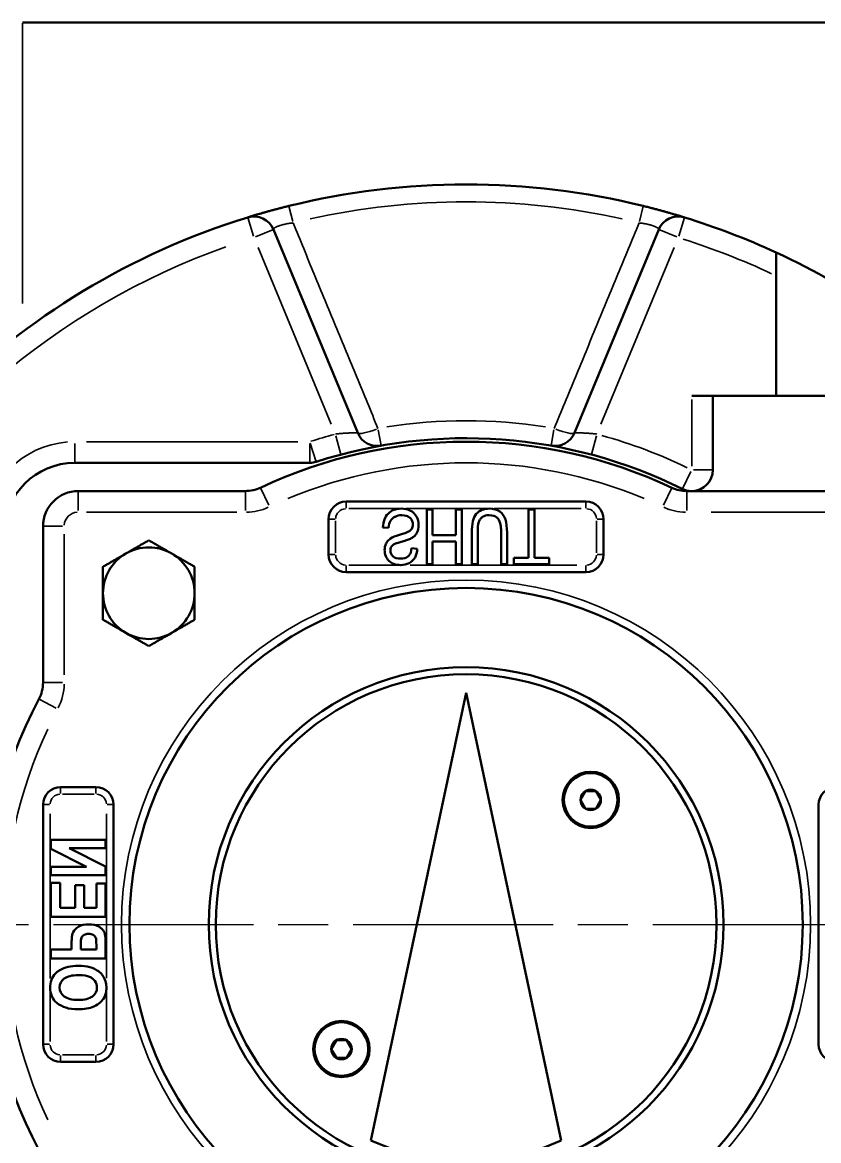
# Model space of a CAD drawing. Header units: millimetres. Extents: x 0 to 2100, y 0 to 1485.
# Drawn here: x 520.6 to 633.5, y 454 to 612.7 of the extents above; entities that cross this region are included whole.
import ezdxf

# ---------------------------------------------------------------- set-up
doc = ezdxf.new("R2010")
doc.units = ezdxf.units.MM
doc.header["$LTSCALE"] = 5
doc.linetypes.add('CHAIN', pattern=[0.3543, 0.2362, -0.0295, 0.0591, -0.0295])
for name, color, linetype, lineweight in [("Linea d'asse (ISO)", 7, 'Continuous', 25), ('Visibile (ISO)', 7, 'Continuous', 50), ('Visibile sottile (ISO)', 7, 'Continuous', 35)]:
    doc.layers.add(name, color=color, linetype=linetype, lineweight=lineweight)

msp = doc.modelspace()

# ---------------------------------------------------------------- linework, layer by layer
at = {"layer": "Linea d'asse (ISO)", "linetype": 'CHAIN', "ltscale": 23.990969}
msp.add_line((355.0468, 484.6529), (812.0468, 484.6529), dxfattribs=at)
at = {"layer": 'Visibile (ISO)'}
for p, q in [((520.6178, 612.6529), (646.4757, 612.6529)), ((568.1881, 554.396), (556.2312, 583.2625)), ((610.8623, 583.2625), (598.9054, 554.396)), ((627.5468, 576.6746), (627.5468, 579.9891)), ((627.5468, 576.6746), (627.5468, 559.6529)), ((618.5468, 559.6529), (615.5468, 559.6529)), ((618.5468, 559.6529), (688.5468, 559.6529)), ((618.5468, 559.6529), (618.5468, 549.1509)), ((561.3713, 550.1529), (528.0468, 550.1529)), ((552.2418, 546.1529), (528.5468, 546.1529)), ((683.5468, 546.1529), (614.8517, 546.1529)), ((600.5468, 544.6529), (566.5468, 544.6529)), ((578.7937, 543.5239), (577.9633, 543.5239)), ((577.9633, 543.5239), (577.9633, 535.7818)), ((578.7937, 539.8772), (578.7937, 543.5239)), ((582.9459, 543.5239), (582.1154, 543.5239)), ((582.1154, 543.5239), (582.1154, 539.8772)), ((582.9459, 535.7818), (582.9459, 543.5239)), ((593.2308, 543.5239), (592.3953, 543.5239)), ((592.3953, 543.5239), (592.3953, 536.6896)), ((593.2308, 536.6896), (593.2308, 543.5239)), ((523.5468, 541.1529), (523.5468, 518.9639)), ((564.0468, 542.1529), (564.0468, 537.1529)), ((603.0468, 537.1529), (603.0468, 542.1529)), ((571.7582, 541.0017), (572.5577, 540.9295)), ((582.1154, 539.8772), (578.7937, 539.8772)), ((576.6222, 537.9585), (575.8227, 538.0307)), ((578.7937, 535.7818), (578.7937, 538.9746)), ((578.7937, 538.9746), (582.1154, 538.9746)), ((582.1154, 538.9746), (582.1154, 535.7818)), ((592.3953, 536.6896), (590.3114, 536.6896)), ((590.3114, 536.6896), (590.3114, 535.7818)), ((595.3353, 536.6896), (593.2308, 536.6896)), ((595.3353, 535.7818), (595.3353, 536.6896)), ((577.9633, 535.7818), (578.7937, 535.7818)), ((582.1154, 535.7818), (582.9459, 535.7818)), ((584.3643, 535.7818), (585.1947, 535.7818)), ((588.5165, 535.7818), (589.3521, 535.7818)), ((590.3114, 535.7818), (595.3353, 535.7818)), ((566.5468, 534.6529), (600.5468, 534.6529)), ((583.5468, 517.506), (570.0468, 453.9934)), ((597.0468, 453.9934), (583.5468, 517.506)), ((531.0468, 504.1529), (526.0468, 504.1529)), ((599.7811, 502.3305), (600.5028, 503.5805)), ((600.5028, 503.5805), (601.9461, 503.5805)), ((601.9461, 503.5805), (602.6678, 502.3305)), ((523.5468, 501.6529), (523.5468, 467.6529)), ((533.5468, 467.6529), (533.5468, 501.6529)), ((600.5028, 501.0805), (599.7811, 502.3305)), ((602.6678, 502.3305), (601.9461, 501.0805)), ((633.5468, 501.6529), (633.5468, 467.6529)), ((601.9461, 501.0805), (600.5028, 501.0805)), ((532.4178, 496.6838), (524.6757, 496.6838)), ((524.6757, 496.6838), (524.6757, 495.3943)), ((532.4178, 495.4872), (532.4178, 496.6838)), ((524.6757, 495.3943), (529.7254, 492.8411)), ((532.4178, 492.8927), (527.2444, 495.4872)), ((527.2444, 495.4872), (532.4178, 495.4872)), ((524.6757, 492.8411), (524.6757, 491.6445)), ((529.7254, 492.8411), (524.6757, 492.8411)), ((532.4178, 491.6445), (532.4178, 492.8927)), ((524.6757, 491.6445), (532.4178, 491.6445)), ((524.6757, 490.5562), (524.6757, 485.7335)), ((525.9807, 490.5562), (524.6757, 490.5562)), ((525.9807, 487.0178), (525.9807, 490.5562)), ((532.4178, 490.4478), (531.1129, 490.4478)), ((531.1129, 490.4478), (531.1129, 487.0178)), ((532.4178, 485.7335), (532.4178, 490.4478)), ((529.3901, 490.2106), (528.0851, 490.2106)), ((528.0851, 490.2106), (528.0851, 487.0178)), ((529.3901, 487.0178), (529.3901, 490.2106)), ((524.6757, 485.7335), (532.4178, 485.7335)), ((528.0851, 487.0178), (525.9807, 487.0178)), ((531.1129, 487.0178), (529.3901, 487.0178)), ((524.6757, 481.0913), (524.6757, 479.8018)), ((527.5951, 481.0913), (524.6757, 481.0913)), ((531.1129, 481.0913), (528.9001, 481.0913)), ((524.6757, 479.8018), (532.4178, 479.8018)), ((564.4257, 466.9752), (565.1474, 468.2252)), ((565.1474, 468.2252), (566.5908, 468.2252)), ((566.5908, 468.2252), (567.3125, 466.9752)), ((565.1474, 465.7252), (564.4257, 466.9752)), ((567.3125, 466.9752), (566.5908, 465.7252)), ((526.0468, 465.1529), (531.0468, 465.1529)), ((566.5908, 465.7252), (565.1474, 465.7252))]:
    msp.add_line(p, q, dxfattribs=at)
for centre, radius in [((583.5468, 484.6529), 47.75), ((583.5468, 484.6529), 36.5), ((583.5468, 484.6529), 35.5), ((601.2244, 502.3305), 4), ((601.2244, 502.3305), 3.8), ((565.8691, 466.9752), 4), ((565.8691, 466.9752), 3.8)]:
    msp.add_circle(centre, radius, dxfattribs=at)
for centre, radius, start, end in [((583.5468, 484.6529), 105, 76.151514, 103.848486), ((583.5468, 484.6529), 105, 107.155883, 162.844117), ((553.4596, 582.1145), 3, 22.5, 107.155883), ((613.634, 582.1145), 3, 72.844117, 157.5), ((583.5468, 484.6529), 105, 65.225526, 72.844117), ((583.5468, 484.6529), 105, 45.584691, 65.225526), ((570.9597, 555.5441), 3, 202.5, 280.068176), ((596.1338, 555.5441), 3, 259.931824, 337.5), ((583.5468, 484.6529), 68.5, 64.791235, 115.208765), ((583.5468, 484.6529), 69, 63.6122, 107.938271), ((528.0468, 540.1529), 10, 90, 180), ((561.3713, 553.1529), 3, 270, 287.938271), ((615.5468, 549.1509), 3, 272.059581, 0), ((528.5468, 541.1529), 5, 90, 180), ((552.2418, 551.1529), 5, 270, 295.208765), ((614.8517, 551.1529), 5, 244.791235, 270), ((615.5468, 549.1509), 3, 243.6122, 267.940419), ((566.5468, 542.1529), 2.5, 90, 180), ((600.5468, 542.1529), 2.5, 0, 90), ((538.5468, 531.6529), 6.5, 60, 120), ((538.5468, 531.6529), 6.5, 120, 180), ((538.5468, 531.6529), 6.5, 0, 60), ((566.5468, 537.1529), 2.5, 180, 270), ((600.5468, 537.1529), 2.5, 270, 0), ((538.5468, 531.6529), 6.5, 180, 240), ((538.5468, 531.6529), 6.5, 300, 0), ((538.5468, 531.6529), 6.5, 240, 300), ((518.5468, 518.9639), 5, 332.172097, 0), ((583.5468, 484.6529), 68.5, 152.172097, 207.827903), ((526.0468, 501.6529), 2.5, 90, 180), ((531.0468, 501.6529), 2.5, 0, 90), ((636.0468, 501.6529), 2.5, 90, 180), ((526.0468, 467.6529), 2.5, 180, 270), ((531.0468, 467.6529), 2.5, 270, 0), ((636.0468, 467.6529), 2.5, 180, 270), ((583.5468, 484.6529), 33.5, 246.235077, 293.764923)]:
    msp.add_arc(centre, radius, start, end, dxfattribs=at)
for points, knots in [([(552.5747, 584.981), (552.5747, 584.981), (552.5837, 584.9838), (552.6016, 584.9893), (552.602, 584.9894), (552.6024, 584.9895), (552.6028, 584.9897), (552.6208, 584.9952), (552.6473, 585.0034), (552.6826, 585.0142), (552.684, 585.0147), (552.6855, 585.0151), (552.687, 585.0156), (552.6947, 585.018), (552.7029, 585.0205), (552.7114, 585.0231), (552.7132, 585.0236), (552.715, 585.0242), (552.7168, 585.0247), (552.7202, 585.0258), (552.7236, 585.0268), (552.7271, 585.0279), (552.7291, 585.0285), (552.7311, 585.0291), (552.7331, 585.0297), (552.7366, 585.0308), (552.7401, 585.0319), (552.7437, 585.033), (552.7459, 585.0337), (552.748, 585.0343), (552.7502, 585.035), (552.7711, 585.0414), (552.7939, 585.0484), (552.8183, 585.0559), (552.8212, 585.0567), (552.8241, 585.0576), (552.827, 585.0585), (552.8791, 585.0745), (552.9388, 585.0927), (553.006, 585.1131), (553.0105, 585.1145), (553.015, 585.1159), (553.0196, 585.1172), (553.0872, 585.1378), (553.1623, 585.1605), (553.2448, 585.1854), (553.2511, 585.1873), (553.2574, 585.1892), (553.2638, 585.1911), (553.3021, 585.2027), (553.3421, 585.2147), (553.3836, 585.2271), (553.3908, 585.2293), (553.3981, 585.2315), (553.4054, 585.2337), (553.4226, 585.2388), (553.4402, 585.2441), (553.4579, 585.2494), (553.4656, 585.2517), (553.4734, 585.254), (553.4812, 585.2563), (553.4862, 585.2579), (553.4913, 585.2594), (553.4964, 585.2609), (553.5043, 585.2633), (553.5123, 585.2656), (553.5203, 585.268), (553.5253, 585.2695), (553.5304, 585.2711), (553.5355, 585.2726), (553.5436, 585.275), (553.5518, 585.2774), (553.56, 585.2799), (553.6584, 585.3092), (553.7627, 585.3401), (553.873, 585.3726), (553.8826, 585.3754), (553.8923, 585.3783), (553.902, 585.3811), (554.0132, 585.4139), (554.1302, 585.4481), (554.2531, 585.4838), (554.2639, 585.487), (554.2748, 585.4901), (554.2857, 585.4933), (554.4099, 585.5293), (554.5401, 585.5669), (554.6763, 585.6058), (554.6879, 585.6091), (554.6996, 585.6125), (554.7113, 585.6158), (554.7183, 585.6178), (554.7253, 585.6198), (554.7323, 585.6218), (554.744, 585.6251), (554.7557, 585.6285), (554.7674, 585.6318), (554.7746, 585.6339), (554.7818, 585.6359), (554.789, 585.638), (554.8007, 585.6413), (554.8124, 585.6446), (554.8242, 585.648), (554.8506, 585.6555), (554.8771, 585.663), (554.9038, 585.6706), (554.9155, 585.6739), (554.9272, 585.6772), (554.939, 585.6806), (555.0048, 585.6992), (555.0714, 585.718), (555.1389, 585.737), (555.1505, 585.7402), (555.1621, 585.7435), (555.1738, 585.7468), (555.3221, 585.7884), (555.4744, 585.8308), (555.6305, 585.8738), (555.6415, 585.8769), (555.6526, 585.8799), (555.6636, 585.8829), (555.822, 585.9266), (555.9843, 585.9709), (556.1507, 586.0158), (556.1605, 586.0185), (556.1704, 586.0212), (556.1802, 586.0238), (556.2598, 586.0453), (556.3402, 586.0669), (556.4216, 586.0887), (556.4306, 586.0911), (556.4396, 586.0935), (556.4487, 586.0959), (556.4626, 586.0996), (556.4765, 586.1034), (556.4904, 586.1071), (556.4992, 586.1094), (556.508, 586.1118), (556.5168, 586.1141), (556.5311, 586.1179), (556.5453, 586.1217), (556.5596, 586.1255), (556.5681, 586.1278), (556.5766, 586.13), (556.5852, 586.1323), (556.6228, 586.1423), (556.6606, 586.1523), (556.6984, 586.1623), (556.7064, 586.1644), (556.7143, 586.1665), (556.7223, 586.1686), (556.9001, 586.2156), (557.0793, 586.2625), (557.2601, 586.3092), (557.2657, 586.3106), (557.2713, 586.3121), (557.2768, 586.3135), (557.4604, 586.361), (557.6455, 586.4083), (557.8321, 586.4554), (558.0246, 586.504), (558.2187, 586.5525), (558.4145, 586.6007)], [0, 0, 0, 0, 0.00057847775, 0.00057847775, 0.00057847775, 0.00059182513, 0.00059182513, 0.00059182513, 0.00116004261, 0.00116004261, 0.00116004261, 0.00118365025, 0.00118365025, 0.00118365025, 0.00130592424, 0.00130592424, 0.00130592424, 0.00133160653, 0.00133160653, 0.00133160653, 0.00137894118, 0.00137894118, 0.00137894118, 0.00140558467, 0.00140558467, 0.00140558467, 0.00145200271, 0.00145200271, 0.00145200271, 0.00147956281, 0.00147956281, 0.00147956281, 0.00174446052, 0.00174446052, 0.00174446052, 0.00177547538, 0.00177547538, 0.00177547538, 0.00233027916, 0.00233027916, 0.00233027916, 0.0023673005, 0.0023673005, 0.0023673005, 0.00291729322, 0.00291729322, 0.00291729322, 0.00295912563, 0.00295912563, 0.00295912563, 0.00321125356, 0.00321125356, 0.00321125356, 0.00325503819, 0.00325503819, 0.00325503819, 0.00335835491, 0.00335835491, 0.00335835491, 0.00340299447, 0.00340299447, 0.00340299447, 0.00343192883, 0.00343192883, 0.00343192883, 0.00347697262, 0.00347697262, 0.00347697262, 0.00350552921, 0.00350552921, 0.00350552921, 0.00355095076, 0.00355095076, 0.00355095076, 0.004095313, 0.004095313, 0.004095313, 0.00414277588, 0.00414277588, 0.00414277588, 0.00468678885, 0.00468678885, 0.00468678885, 0.00473460101, 0.00473460101, 0.00473460101, 0.0052799645, 0.0052799645, 0.0052799645, 0.00532642613, 0.00532642613, 0.00532642613, 0.00535423581, 0.00535423581, 0.00535423581, 0.00540040427, 0.00540040427, 0.00540040427, 0.00542852958, 0.00542852958, 0.00542852958, 0.00547438242, 0.00547438242, 0.00547438242, 0.00557719349, 0.00557719349, 0.00557719349, 0.0056223387, 0.0056223387, 0.0056223387, 0.00587479806, 0.00587479806, 0.00587479806, 0.00591825126, 0.00591825126, 0.00591825126, 0.00647109562, 0.00647109562, 0.00647109562, 0.00651007639, 0.00651007639, 0.00651007639, 0.00706883459, 0.00706883459, 0.00706883459, 0.00710190151, 0.00710190151, 0.00710190151, 0.00736825037, 0.00736825037, 0.00736825037, 0.00739781407, 0.00739781407, 0.00739781407, 0.00744316413, 0.00744316413, 0.00744316413, 0.00747179222, 0.00747179222, 0.00747179222, 0.00751808794, 0.00751808794, 0.00751808794, 0.00754577036, 0.00754577036, 0.00754577036, 0.00766796624, 0.00766796624, 0.00766796624, 0.00769372664, 0.00769372664, 0.00769372664, 0.00826782915, 0.00826782915, 0.00826782915, 0.00828555176, 0.00828555176, 0.00828555176, 0.00886824141, 0.00886824141, 0.00886824141, 0.00946920202, 0.00946920202, 0.00946920202, 0.00946920202]), ([(608.6791, 586.6007), (608.872, 586.5532), (609.0638, 586.5053), (609.2546, 586.4571), (609.4453, 586.409), (609.635, 586.3605), (609.8237, 586.3117), (609.8473, 586.3056), (609.8708, 586.2995), (609.8944, 586.2934), (609.9179, 586.2873), (609.9415, 586.2812), (609.9649, 586.2751), (609.9687, 586.2741), (609.9725, 586.2731), (609.9763, 586.2722), (610.0194, 586.261), (610.0623, 586.2498), (610.105, 586.2386), (610.1094, 586.2374), (610.1138, 586.2363), (610.1182, 586.2351), (610.2067, 586.212), (610.2943, 586.1889), (610.3812, 586.166), (610.3868, 586.1645), (610.3923, 586.163), (610.3979, 586.1616), (610.5746, 586.1148), (610.748, 586.0685), (610.9183, 586.0225), (610.9257, 586.0205), (610.9332, 586.0185), (610.9406, 586.0165), (611.1085, 585.9711), (611.2733, 585.9261), (611.4349, 585.8816), (611.4437, 585.8792), (611.4525, 585.8767), (611.4612, 585.8743), (611.5367, 585.8535), (611.6114, 585.8328), (611.6854, 585.8122), (611.6947, 585.8097), (611.704, 585.8071), (611.7132, 585.8045), (611.7246, 585.8013), (611.7359, 585.7982), (611.7472, 585.795), (611.7565, 585.7924), (611.7659, 585.7898), (611.7753, 585.7872), (611.7863, 585.7841), (611.7974, 585.781), (611.8084, 585.7779), (611.8178, 585.7753), (611.8273, 585.7727), (611.8367, 585.77), (611.8677, 585.7614), (611.8985, 585.7527), (611.9291, 585.7441), (611.9386, 585.7415), (611.9481, 585.7388), (611.9576, 585.7361), (612.1067, 585.6942), (612.2503, 585.6535), (612.3885, 585.614), (612.398, 585.6113), (612.4075, 585.6086), (612.417, 585.6059), (612.5538, 585.5668), (612.6852, 585.5289), (612.8112, 585.4923), (612.8203, 585.4897), (612.8292, 585.4871), (612.8382, 585.4845), (612.9052, 585.465), (612.9706, 585.4459), (613.0345, 585.4272), (613.0664, 585.4179), (613.0979, 585.4087), (613.1291, 585.3995), (613.1446, 585.395), (613.1601, 585.3904), (613.1754, 585.3859), (613.1826, 585.3838), (613.1898, 585.3817), (613.197, 585.3796), (613.2051, 585.3772), (613.2131, 585.3748), (613.2212, 585.3724), (613.2283, 585.3703), (613.2354, 585.3682), (613.2425, 585.3661), (613.2576, 585.3617), (613.2725, 585.3573), (613.2872, 585.3529), (613.3168, 585.3442), (613.3458, 585.3356), (613.3743, 585.3272), (613.4314, 585.3103), (613.4863, 585.2939), (613.5392, 585.2782), (613.5458, 585.2762), (613.5524, 585.2742), (613.559, 585.2723), (613.6572, 585.243), (613.7482, 585.2157), (613.832, 585.1904), (613.8371, 585.1889), (613.8422, 585.1874), (613.8472, 585.1859), (613.9307, 585.1607), (614.007, 585.1376), (614.076, 585.1166), (614.0795, 585.1155), (614.0831, 585.1145), (614.0866, 585.1134), (614.1045, 585.108), (614.1219, 585.1027), (614.1387, 585.0975), (614.1527, 585.0933), (614.1662, 585.0892), (614.1794, 585.0851), (614.1822, 585.0843), (614.185, 585.0834), (614.1878, 585.0826), (614.189, 585.0822), (614.1902, 585.0818), (614.1915, 585.0815), (614.1954, 585.0803), (614.1994, 585.079), (614.2033, 585.0779), (614.2111, 585.0755), (614.2187, 585.0731), (614.2262, 585.0708), (614.2413, 585.0663), (614.2557, 585.0618), (614.2695, 585.0576), (614.2716, 585.057), (614.2737, 585.0563), (614.2758, 585.0557), (614.3283, 585.0396), (614.3722, 585.0261), (614.4077, 585.0152), (614.4086, 585.0149), (614.4096, 585.0146), (614.4105, 585.0144), (614.446, 585.0035), (614.4727, 584.9952), (614.4908, 584.9896), (614.5094, 584.9839), (614.5189, 584.981), (614.5189, 584.981)], [0, 0, 0, 0, 0.00059289856, 0.00059289856, 0.00059289856, 0.00118579713, 0.00118579713, 0.00118579713, 0.00125990945, 0.00125990945, 0.00125990945, 0.00133402177, 0.00133402177, 0.00133402177, 0.00134599006, 0.00134599006, 0.00134599006, 0.00148224641, 0.00148224641, 0.00148224641, 0.00149630056, 0.00149630056, 0.00149630056, 0.00177869569, 0.00177869569, 0.00177869569, 0.00179670022, 0.00179670022, 0.00179670022, 0.00237159425, 0.00237159425, 0.00237159425, 0.00239662266, 0.00239662266, 0.00239662266, 0.00296449282, 0.00296449282, 0.00296449282, 0.00299537848, 0.00299537848, 0.00299537848, 0.0032609421, 0.0032609421, 0.0032609421, 0.00329430968, 0.00329430968, 0.00329430968, 0.00333505442, 0.00333505442, 0.00333505442, 0.00336899425, 0.00336899425, 0.00336899425, 0.00340916674, 0.00340916674, 0.00340916674, 0.0034436509, 0.0034436509, 0.0034436509, 0.00355739138, 0.00355739138, 0.00355739138, 0.00359288016, 0.00359288016, 0.00359288016, 0.00415028994, 0.00415028994, 0.00415028994, 0.00418872186, 0.00418872186, 0.00418872186, 0.00474318851, 0.00474318851, 0.00474318851, 0.00478286799, 0.00478286799, 0.00478286799, 0.0050792995, 0.0050792995, 0.0050792995, 0.00522735996, 0.00522735996, 0.00522735996, 0.00530135331, 0.00530135331, 0.00530135331, 0.00533608707, 0.00533608707, 0.00533608707, 0.00537531651, 0.00537531651, 0.00537531651, 0.00541019939, 0.00541019939, 0.00541019939, 0.00548431171, 0.00548431171, 0.00548431171, 0.00563253635, 0.00563253635, 0.00563253635, 0.00592898563, 0.00592898563, 0.00592898563, 0.00596615736, 0.00596615736, 0.00596615736, 0.0065218842, 0.0065218842, 0.0065218842, 0.00655555019, 0.00655555019, 0.00655555019, 0.00711478276, 0.00711478276, 0.00711478276, 0.00714351157, 0.00714351157, 0.00714351157, 0.00729028569, 0.00729028569, 0.00729028569, 0.00741123204, 0.00741123204, 0.00741123204, 0.0074369502, 0.0074369502, 0.0074369502, 0.0074482882, 0.0074482882, 0.0074482882, 0.00748534436, 0.00748534436, 0.00748534436, 0.00755945668, 0.00755945668, 0.00755945668, 0.00770768132, 0.00770768132, 0.00770768132, 0.0077301381, 0.0077301381, 0.0077301381, 0.00830057989, 0.00830057989, 0.00830057989, 0.00831609777, 0.00831609777, 0.00831609777, 0.00889347845, 0.00889347845, 0.00889347845, 0.00948637701, 0.00948637701, 0.00948637701, 0.00948637701]), ([(575.8227, 538.0307), (575.7815, 537.5355), (575.592, 537.2069), (575.5845, 537.1941), (575.5706, 537.1705), (575.5129, 537.0572), (575.3688, 536.9217), (575.3613, 536.9147), (575.3143, 536.873), (575.2872, 536.8521), (575.0373, 536.6583), (574.6969, 536.5607), (574.2753, 536.5607), (573.7978, 536.5607), (573.4367, 536.6715), (573.187, 536.8805), (572.9434, 537.0843), (572.8105, 537.3674), (572.8105, 537.7006), (572.8105, 538.0152), (572.9033, 538.2576), (573.089, 538.4279), (573.2733, 538.5968), (573.6913, 538.7759), (574.3269, 538.9436), (574.88, 539.0897), (575.3479, 539.2364), (575.6474, 539.3769), (575.8336, 539.4643), (575.9973, 539.5765), (576.0909, 539.6521), (576.2616, 539.7898), (576.2939, 539.8406), (576.3073, 539.8554), (576.3277, 539.8777), (576.341, 539.8916), (576.3808, 539.9407), (576.4198, 539.9886), (576.4723, 540.0575), (576.5294, 540.1506), (576.5348, 540.1595), (576.567, 540.2144), (576.5832, 540.2451), (576.7431, 540.5474), (576.8182, 540.9055), (576.8182, 541.3112), (576.8182, 541.7599), (576.715, 542.1622), (576.5087, 542.5284), (576.299, 542.9008), (575.992, 543.1456), (575.9753, 543.1587), (575.9498, 543.1787), (575.852, 543.2613), (575.6577, 543.364), (575.6468, 543.3698), (575.59, 543.3986), (575.5578, 543.4136), (575.221, 543.5702), (574.8223, 543.6529), (574.363, 543.6529), (573.579, 543.6529), (572.9549, 543.4156), (572.4855, 542.9411), (572.0161, 542.4665), (571.7789, 541.8166), (571.7582, 541.0017)], [0.555622763, 0.555622763, 0.555622763, 0.555622763, 0.555761682, 0.555761682, 0.555761682, 0.556018734, 0.556018734, 0.556018734, 0.561379636, 0.561379636, 0.561379636, 0.610886624, 0.610886624, 0.610886624, 0.666973632, 0.666973632, 0.666973632, 0.723804772, 0.723804772, 0.723804772, 0.777472984, 0.777472984, 0.777472984, 0.777625291, 0.777625291, 0.777625291, 0.777764102, 0.777764102, 0.777764102, 0.777811674, 0.777811674, 0.777811674, 0.777898386, 0.777898386, 0.777898386, 0.778030021, 0.778030021, 0.778030021, 0.778158521, 0.778158521, 0.778158521, 0.783235002, 0.783235002, 0.783235002, 0.833339881, 0.833339881, 0.833339881, 0.888767707, 0.888767707, 0.888767707, 0.888903619, 0.888903619, 0.888903619, 0.889111809, 0.889111809, 0.889111809, 0.892877599, 0.892877599, 0.892877599, 0.932359034, 0.932359034, 0.932359034, 0.99975927, 0.99975927, 0.99975927, 1, 1, 1, 1]), ([(572.5577, 540.9295), (572.5979, 541.3512), (572.689, 541.6799), (572.8466, 541.9353), (573.0048, 542.1918), (573.1885, 542.3447), (573.4409, 542.4836), (573.4557, 542.4917), (573.4707, 542.4998), (573.4862, 542.5078), (573.7435, 542.6412), (574.0702, 542.7297), (574.4249, 542.7244), (574.9662, 542.7164), (575.2756, 542.5617), (575.2871, 542.5563), (575.3105, 542.5454), (575.432, 542.4992), (575.5906, 542.3582), (575.5977, 542.3519), (575.644, 542.3088), (575.6672, 542.2847), (575.8898, 542.053), (576.0033, 541.7627), (576.0033, 541.4092), (576.0033, 541.1645), (575.9455, 540.9703), (575.8537, 540.8108), (575.769, 540.6637), (575.5929, 540.4919), (575.3998, 540.3879), (575.1986, 540.2796), (574.7602, 540.13), (574.0845, 539.934), (573.52, 539.7702), (573.0871, 539.604), (572.8053, 539.4027), (572.597, 539.2539), (572.4692, 539.1066), (572.4126, 539.0367), (572.3806, 538.9972), (572.366, 538.9767), (572.3635, 538.9733), (572.351, 538.9563), (572.2885, 538.8791), (572.207, 538.7219), (572.2041, 538.7164), (572.1854, 538.679), (572.1762, 538.6593), (572.0555, 538.4015), (571.9955, 538.1073), (571.9955, 537.7831), (571.9955, 537.159), (572.1967, 536.6484), (572.6042, 536.2512), (573.0104, 535.8553), (573.5576, 535.658), (574.2392, 535.6529), (574.7004, 535.6494), (575.1183, 535.7467), (575.4823, 535.9366), (575.8603, 536.1338), (576.114, 536.3898), (576.3024, 536.736), (576.4814, 537.0651), (576.607, 537.4961), (576.6222, 537.9585)], [0.110855651, 0.110855651, 0.110855651, 0.110855651, 0.110970497, 0.110970497, 0.110970497, 0.111067249, 0.111067249, 0.111067249, 0.111072916, 0.111072916, 0.111072916, 0.11117805, 0.11117805, 0.11117805, 0.111322053, 0.111322053, 0.111322053, 0.111614993, 0.111614993, 0.111614993, 0.118155908, 0.118155908, 0.118155908, 0.180950396, 0.180950396, 0.180950396, 0.224400234, 0.224400234, 0.224400234, 0.27760553, 0.27760553, 0.27760553, 0.333033355, 0.333033355, 0.333033355, 0.33317932, 0.33317932, 0.33317932, 0.333250563, 0.333250563, 0.333250563, 0.333290786, 0.333290786, 0.333290786, 0.333493555, 0.333493555, 0.333493555, 0.336308488, 0.336308488, 0.336308488, 0.373175359, 0.373175359, 0.373175359, 0.444146437, 0.444146437, 0.444146437, 0.444350237, 0.444350237, 0.444350237, 0.44449159, 0.44449159, 0.44449159, 0.444626402, 0.444626402, 0.444626402, 0.444767113, 0.444767113, 0.444767113, 0.444767113]), ([(589.3521, 535.7818), (589.3521, 537.2725), (589.3521, 538.7631), (589.3521, 540.2538), (589.3521, 541.0017), (589.2747, 541.6206), (588.9858, 542.58), (588.7228, 542.9565), (587.9491, 543.5136), (587.4591, 543.6529), (586.0303, 543.6529), (585.4062, 543.4053), (584.5706, 542.4046), (584.3643, 541.5226), (584.3643, 540.2538), (584.3643, 538.7631), (584.3643, 537.2725), (584.3643, 535.7818)], [0.142714057, 0.142714057, 0.142714057, 0.142714057, 0.285428114, 0.285428114, 0.285428114, 0.309960426, 0.309960426, 0.334492738, 0.334492738, 0.359025049, 0.359025049, 0.39358361, 0.39358361, 0.428142171, 0.428142171, 0.428142171, 0.570856228, 0.570856228, 0.570856228, 0.570856228]), ([(585.1947, 535.7818), (585.1947, 537.2707), (585.1947, 538.7597), (585.1947, 540.2486), (585.1947, 540.8969), (585.2365, 541.4128), (585.3598, 541.7651), (585.423, 541.9456), (585.5069, 542.086), (585.5733, 542.1752), (585.6648, 542.2983), (585.7378, 542.3764), (585.8962, 542.482), (586.1385, 542.6435), (586.4369, 542.7298), (586.804, 542.7244), (587.338, 542.7167), (587.6847, 542.5963), (587.9274, 542.4021), (587.9955, 542.3475), (588.0537, 542.2891), (588.109, 542.219), (588.253, 542.0361), (588.3794, 541.6725), (588.4337, 541.3672), (588.4619, 541.2088), (588.4754, 541.0773), (588.4796, 541.0368), (588.4839, 540.9958), (588.4873, 540.9621), (588.4928, 540.8941), (588.5031, 540.7646), (588.5165, 540.5587), (588.5165, 540.2486), (588.5165, 540.2297), (588.5165, 540.1663), (588.5165, 540.1294), (588.5165, 538.6802), (588.5165, 537.231), (588.5165, 535.7818)], [0.713570285, 0.713570285, 0.713570285, 0.713570285, 0.856284342, 0.856284342, 0.856284342, 0.856488704, 0.856488704, 0.856488704, 0.856551005, 0.856551005, 0.856551005, 0.85663696, 0.85663696, 0.85663696, 0.856772056, 0.856772056, 0.856772056, 0.856951931, 0.856951931, 0.856951931, 0.857002464, 0.857002464, 0.857002464, 0.857185194, 0.857185194, 0.857185194, 0.857279952, 0.857279952, 0.857279952, 0.857375886, 0.857375886, 0.857375886, 0.857558746, 0.857558746, 0.857558746, 0.861094587, 0.861094587, 0.861094587, 1, 1, 1, 1]), ([(532.4178, 479.8018), (532.4178, 480.4878), (532.4178, 481.1738), (532.4178, 481.8598), (532.4178, 482.4866), (532.3951, 482.974), (532.3263, 483.2777), (532.3195, 483.3078), (532.3122, 483.3356), (532.3043, 483.3608), (532.2439, 483.5549), (532.1308, 483.7402), (532.055, 483.8387), (531.9359, 483.9935), (531.8914, 484.0221), (531.8779, 484.035), (531.8551, 484.0567), (531.8349, 484.0772), (531.768, 484.132), (531.7155, 484.1749), (531.6422, 484.2309), (531.541, 484.2944), (531.5313, 484.3004), (531.4771, 484.3331), (531.4465, 484.35), (531.0699, 484.5575), (530.5951, 484.6606), (530.0297, 484.6606), (529.4642, 484.6606), (528.994, 484.5551), (528.6216, 484.346), (528.2496, 484.1371), (527.9759, 483.8697), (527.8221, 483.5568), (527.7112, 483.3313), (527.6489, 482.9679), (527.6221, 482.6523), (527.6104, 482.5141), (527.6051, 482.4021), (527.6012, 482.2942), (527.5981, 482.2061), (527.5951, 482.0844), (527.5951, 481.9269), (527.5951, 481.7359), (527.5951, 481.3299), (527.5951, 481.0913)], [0.142800598, 0.142800598, 0.142800598, 0.142800598, 0.285601197, 0.285601197, 0.285601197, 0.285777477, 0.285777477, 0.285777477, 0.285794909, 0.285794909, 0.285794909, 0.28586356, 0.28586356, 0.28586356, 0.285971481, 0.285971481, 0.285971481, 0.28615285, 0.28615285, 0.28615285, 0.286295243, 0.286295243, 0.286295243, 0.29187001, 0.29187001, 0.29187001, 0.360528899, 0.360528899, 0.360528899, 0.429198843, 0.429198843, 0.429198843, 0.500197905, 0.500197905, 0.500197905, 0.551377063, 0.551377063, 0.551377063, 0.573785863, 0.573785863, 0.573785863, 0.592064654, 0.592064654, 0.592064654, 0.714398803, 0.714398803, 0.714398803, 0.714398803]), ([(528.9001, 481.0913), (528.9001, 481.3251), (528.9001, 481.559), (528.9001, 481.7928), (528.9001, 482.2673), (528.931, 482.5871), (529.0651, 482.9275), (529.1889, 483.0668), (529.5397, 483.2834), (529.7563, 483.3402), (530.267, 483.3402), (530.4887, 483.2834), (530.8395, 483.0565), (530.9581, 482.9172), (531.02, 482.7522), (531.0802, 482.5916), (531.1129, 482.2415), (531.1129, 481.7103), (531.1129, 481.5039), (531.1129, 481.2976), (531.1129, 481.0913)], [0.24993409, 0.24993409, 0.24993409, 0.24993409, 0.499868181, 0.499868181, 0.499868181, 0.549450247, 0.549450247, 0.599032314, 0.599032314, 0.64861438, 0.64861438, 0.699208326, 0.699208326, 0.749802271, 0.749802271, 0.749802271, 0.75006591, 0.75006591, 0.75006591, 1, 1, 1, 1]), ([(528.4978, 472.6219), (529.3813, 472.6219), (530.1281, 472.7325), (530.7724, 473.0294), (531.1602, 473.2081), (531.4272, 473.3922), (531.638, 473.5746), (531.8155, 473.7283), (531.9654, 473.8891), (532.1083, 474.1023), (532.3221, 474.421), (532.4509, 474.7877), (532.5096, 475.1931), (532.5331, 475.356), (532.5453, 475.5252), (532.5468, 475.7012), (532.5522, 476.3546), (532.3167, 476.9302), (532.1367, 477.2169), (532.0605, 477.3384), (532.0193, 477.3899), (531.9859, 477.4333), (531.9178, 477.5217), (531.7748, 477.7039), (531.5049, 477.9295), (531.4872, 477.9442), (531.4389, 477.9833), (531.4089, 478.0063), (530.7228, 478.5322), (529.7654, 478.7857), (528.5442, 478.7857), (527.479, 478.7857), (526.6104, 478.5748), (525.9496, 478.1853), (525.7921, 478.0925), (525.6471, 477.9906), (525.5113, 477.8779), (524.9632, 477.4231), (524.6046, 476.7401), (524.554, 475.9389), (524.5491, 475.8622), (524.5468, 475.7846), (524.5468, 475.7064), (524.5468, 474.7883), (524.8666, 474.061), (525.501, 473.5297), (526.2255, 472.923), (527.2289, 472.6219), (528.4978, 472.6219)], [0, 0, 0, 0, 0.00111611, 0.00111611, 0.00111611, 0.00161572, 0.00161572, 0.00161572, 0.00203648, 0.00203648, 0.00203648, 0.0026501, 0.0026501, 0.0026501, 0.00289655, 0.00289655, 0.00289655, 0.00386072, 0.00386072, 0.00386072, 0.0042694, 0.0042694, 0.0042694, 0.00510243, 0.00510243, 0.00510243, 0.01539546, 0.01539546, 0.01539546, 0.25124612, 0.25124612, 0.25124612, 0.45697909, 0.45697909, 0.45697909, 0.50601484, 0.50601484, 0.50601484, 0.72789443, 0.72789443, 0.72789443, 0.74913305, 0.74913305, 0.74913305, 0.99837958, 0.99837958, 0.99837958, 1, 1, 1, 1]), ([(528.5494, 473.9424), (527.6622, 473.9424), (526.9968, 474.1126), (526.5532, 474.453), (526.1096, 474.7934), (525.8878, 475.2112), (525.8878, 475.7115), (525.8878, 476.217), (526.1096, 476.6348), (526.5481, 476.9649), (526.9865, 477.295), (527.6622, 477.4652), (528.5751, 477.4652), (529.2883, 477.4652), (529.8327, 477.3439), (530.1552, 477.2085), (530.3252, 477.1371), (530.4283, 477.0795), (530.561, 476.9804), (530.7621, 476.8301), (531.0378, 476.5255), (531.139, 476.1716), (531.1832, 476.017), (531.2005, 475.8561), (531.2005, 475.7115), (531.2005, 475.1906), (530.9839, 474.7676), (530.5558, 474.4375), (530.1245, 474.1049), (529.4572, 473.9424), (528.5494, 473.9424)], [0, 0, 0, 0, 0.09973173, 0.09973173, 0.09973173, 0.19946345, 0.19946345, 0.19946345, 0.30022334, 0.30022334, 0.30022334, 0.40098323, 0.40098323, 0.40098323, 0.47969482, 0.47969482, 0.47969482, 0.52120865, 0.52120865, 0.52120865, 0.67990132, 0.67990132, 0.67990132, 0.74919909, 0.74919909, 0.74919909, 0.99893212, 0.99893212, 0.99893212, 1, 1, 1, 1])]:
    msp.add_open_spline(points, degree=3, knots=knots, dxfattribs=at)
for points, weights in [([(538.5468, 539.1584), (536.8051, 538.1529), (535.2968, 537.282)], [1.73081411899, 1.86469305701, 1.86469305701]), ([(538.5468, 539.1584), (540.2884, 538.1529), (541.7968, 537.282)], [1.73081411899, 1.86469305701, 1.86469305701]), ([(535.2968, 537.282), (533.7884, 536.4112), (532.0468, 535.4056)], [1.86469305701, 1.86469305701, 1.73081411899]), ([(541.7968, 537.282), (543.3051, 536.4112), (545.0468, 535.4056)], [1.86469305701, 1.86469305701, 1.73081411899]), ([(532.0468, 535.4056), (532.0468, 533.3945), (532.0468, 531.6529)], [1.73081411899, 1.86469305701, 1.86469305701]), ([(545.0468, 531.6529), (545.0468, 533.3945), (545.0468, 535.4056)], [1.86469305701, 1.86469305701, 1.73081411899]), ([(532.0468, 531.6529), (532.0468, 529.9112), (532.0468, 527.9001)], [1.86469305701, 1.86469305701, 1.73081411899]), ([(545.0468, 527.9001), (545.0468, 529.9112), (545.0468, 531.6529)], [1.73081411899, 1.86469305701, 1.86469305701]), ([(532.0468, 527.9001), (533.7884, 526.8945), (535.2968, 526.0237)], [1.73081411899, 1.86469305701, 1.86469305701]), ([(541.7968, 526.0237), (543.3051, 526.8945), (545.0468, 527.9001)], [1.86469305701, 1.86469305701, 1.73081411899]), ([(535.2968, 526.0237), (536.8051, 525.1529), (538.5468, 524.1473)], [1.86469305701, 1.86469305701, 1.73081411899]), ([(538.5468, 524.1473), (540.2884, 525.1529), (541.7968, 526.0237)], [1.73081411899, 1.86469305701, 1.86469305701])]:
    msp.add_rational_spline(points, weights, degree=2, dxfattribs=at)
at = {"layer": 'Visibile sottile (ISO)'}
for p, q in [((520.6178, 612.5361), (520.6178, 572.7522)), ((558.9588, 584.3926), (558.4162, 586.5936)), ((608.6773, 586.5936), (608.1347, 584.3926)), ((552.5774, 584.9721), (553.3902, 582.3394)), ((613.7034, 582.3394), (614.5161, 584.9721)), ((553.677, 582.2045), (556.2227, 583.259)), ((610.8709, 583.259), (613.4165, 582.2045)), ((554.0372, 580.72), (564.4337, 555.6205)), ((602.6598, 555.6205), (613.0564, 580.72)), ((615.5468, 559.1278), (615.5468, 549.676)), ((565.7812, 551.3362), (565.0719, 553.9987)), ((571.0866, 554.8295), (571.4829, 552.5975)), ((595.6106, 552.5975), (596.0069, 554.8295)), ((602.0216, 553.9987), (601.3123, 551.3362)), ((528.0468, 550.1621), (528.0468, 552.9175)), ((559.7051, 553.1529), (529.713, 553.1529)), ((561.3713, 550.1621), (561.3713, 552.9175)), ((561.4438, 552.9289), (562.2925, 550.3075)), ((615.7821, 549.1509), (618.5375, 549.1509)), ((614.2175, 546.4718), (615.4422, 548.9401)), ((528.5468, 543.3882), (528.5468, 546.1436)), ((552.2418, 543.3882), (552.2418, 546.1436)), ((555.5489, 544.1277), (554.3753, 546.6207)), ((611.5446, 544.1277), (612.7182, 546.6207)), ((614.8517, 543.3882), (614.8517, 546.1436)), ((566.5468, 543.7313), (566.5468, 544.6498)), ((600.5468, 543.7313), (600.5468, 544.6498)), ((529.7315, 543.1529), (551.0571, 543.1529)), ((566.9376, 543.6529), (573.9722, 543.6529)), ((574.9881, 543.6529), (586.2405, 543.6529)), ((587.55, 543.6529), (599.8627, 543.6529)), ((618.2865, 543.1529), (680.112, 543.1529)), ((526.3114, 541.1529), (523.556, 541.1529)), ((564.9683, 542.1529), (564.0499, 542.1529)), ((565.0468, 537.4029), (565.0468, 541.9029)), ((602.0468, 541.9029), (602.0468, 537.4029)), ((602.1252, 542.1529), (603.0437, 542.1529)), ((526.5468, 520.0734), (526.5468, 540.0434)), ((564.0499, 537.1529), (564.9683, 537.1529)), ((603.0437, 537.1529), (602.1252, 537.1529)), ((566.5468, 534.656), (566.5468, 535.5744)), ((573.8546, 535.6529), (566.9314, 535.6529)), ((599.2338, 535.6529), (575.6004, 535.6529)), ((600.5468, 534.656), (600.5468, 535.5744)), ((526.3114, 518.9639), (523.556, 518.9639)), ((525.4134, 515.3393), (522.9767, 516.6255)), ((526.0468, 504.1498), (526.0468, 503.2313)), ((526.2968, 503.1529), (530.7968, 503.1529)), ((531.0468, 503.2313), (531.0468, 504.1498)), ((523.5499, 501.6529), (524.4683, 501.6529)), ((532.6252, 501.6529), (533.5437, 501.6529)), ((524.5468, 477.0037), (524.5468, 500.3555)), ((532.5468, 500.3581), (532.5468, 477.0523)), ((524.5468, 468.0555), (524.5468, 475.3037)), ((532.5468, 475.2988), (532.5468, 468.0553)), ((523.5499, 467.6529), (524.4683, 467.6529)), ((532.6252, 467.6529), (533.5437, 467.6529)), ((526.0468, 465.156), (526.0468, 466.0744)), ((530.7968, 466.1529), (526.2968, 466.1529)), ((531.0468, 466.0744), (531.0468, 465.156))]:
    msp.add_line(p, q, dxfattribs=at)
for centre, radius in [((583.5468, 484.6529), 48.868), ((601.2244, 502.3305), 1.5), ((565.8691, 466.9752), 1.5)]:
    msp.add_circle(centre, radius, dxfattribs=at)
for centre, radius, start, end in [((583.5468, 484.6529), 102.5209, 77.536362, 102.463638), ((583.5468, 484.6529), 102, 109.527127, 152.209511), ((583.5468, 484.6529), 102, 64.865244, 72.424176), ((583.5468, 484.6529), 71.4791, 80.938642, 99.061358), ((583.5468, 484.6529), 72, 105.069043, 107.787259), ((583.5468, 484.6529), 72, 64.185688, 74.50848), ((528.0468, 540.1529), 13, 94.5, 175.5), ((583.5468, 484.6529), 65.5, 67.312111, 112.687889), ((528.5468, 541.1529), 2, 94.5, 175.5), ((552.2418, 551.1529), 8, 271.260438, 293.948327), ((566.5468, 542.1529), 1.5, 94.5, 175.5), ((600.5468, 542.1529), 1.5, 4.5, 85.5), ((614.8517, 551.1529), 8, 246.051673, 268.739562), ((566.5468, 537.1529), 1.5, 184.5, 265.5), ((600.5468, 537.1529), 1.5, 274.5, 355.5), ((518.5468, 518.9639), 8, 333.563492, 358.608605), ((583.5468, 484.6529), 65.5, 154.954887, 205.045113), ((526.0468, 501.6529), 1.5, 94.5, 175.5), ((531.0468, 501.6529), 1.5, 4.5, 85.5), ((526.0468, 467.6529), 1.5, 184.5, 265.5), ((531.0468, 467.6529), 1.5, 274.5, 355.5)]:
    msp.add_arc(centre, radius, start, end, dxfattribs=at)
for centre, major_axis, start_param, end_param in [((570.9597, 555.5441), (-2.7716, -1.1481), 0.07667025, 1.45673477), ((596.1338, 555.5441), (2.7716, -1.1481), 4.82645054, 6.20651506)]:
    msp.add_ellipse(centre, major_axis=major_axis, ratio=0.16969524, start_param=start_param, end_param=end_param, dxfattribs=at)
for points, knots in [([(559.0079, 584.1937), (558.9089, 584.1837), (558.8108, 584.1724), (558.7136, 584.16), (558.6165, 584.1476), (558.5202, 584.1339), (558.4248, 584.1192), (558.3294, 584.1044), (558.2349, 584.0884), (558.1414, 584.0712), (558.118, 584.0669), (558.0947, 584.0626), (558.0714, 584.0581), (558.0598, 584.0559), (558.0482, 584.0537), (558.0366, 584.0514), (558.025, 584.0491), (558.0134, 584.0469), (558.0019, 584.0446), (557.9558, 584.0354), (557.9104, 584.0261), (557.8657, 584.0165), (557.7768, 583.9975), (557.6908, 583.9777), (557.6074, 583.9572), (557.5247, 583.9368), (557.4446, 583.9157), (557.3672, 583.894), (557.3286, 583.8832), (557.2906, 583.8722), (557.2534, 583.861), (557.2347, 583.8554), (557.2163, 583.8498), (557.198, 583.8441), (557.1889, 583.8413), (557.1798, 583.8385), (557.1707, 583.8356), (557.1617, 583.8328), (557.1528, 583.83), (557.1439, 583.8271), (557.1414, 583.8263), (557.1389, 583.8255), (557.1365, 583.8247), (557.0679, 583.8027), (557.0032, 583.7806), (556.9422, 583.7584), (556.9392, 583.7573), (556.9362, 583.7562), (556.9333, 583.7551), (556.8732, 583.7332), (556.8168, 583.7111), (556.7639, 583.6891), (556.7608, 583.6878), (556.7577, 583.6865), (556.7546, 583.6852), (556.7024, 583.6633), (556.6538, 583.6414), (556.6087, 583.6196), (556.6057, 583.6182), (556.6028, 583.6168), (556.5999, 583.6153), (556.5969, 583.6139), (556.5939, 583.6124), (556.5909, 583.6109), (556.588, 583.6095), (556.5851, 583.6081), (556.5822, 583.6066), (556.5793, 583.6052), (556.5764, 583.6037), (556.5735, 583.6023), (556.5707, 583.6008), (556.5678, 583.5994), (556.565, 583.598), (556.5565, 583.5936), (556.5482, 583.5894), (556.54, 583.5851), (556.5373, 583.5836), (556.5346, 583.5822), (556.5319, 583.5808), (556.5131, 583.5708), (556.4953, 583.5609), (556.4783, 583.5512), (556.4758, 583.5498), (556.4734, 583.5484), (556.471, 583.547), (556.435, 583.526), (556.403, 583.5056), (556.3749, 583.4856), (556.3732, 583.4844), (556.3715, 583.4831), (556.3698, 583.4819), (556.3419, 583.4618), (556.318, 583.4422), (556.2981, 583.4231), (556.2971, 583.4222), (556.2961, 583.4212), (556.2952, 583.4203), (556.2857, 583.4111), (556.2772, 583.4021), (556.2697, 583.3932), (556.269, 583.3924), (556.2684, 583.3916), (556.2677, 583.3908), (556.2663, 583.3892), (556.265, 583.3875), (556.2636, 583.3858), (556.2617, 583.3834), (556.2598, 583.381), (556.258, 583.3786), (556.2575, 583.3779), (556.257, 583.3772), (556.2565, 583.3765), (556.2535, 583.3724), (556.2507, 583.3683), (556.2482, 583.3643), (556.2362, 583.3455), (556.2288, 583.3276), (556.226, 583.3107), (556.2232, 583.2937), (556.225, 583.2776), (556.2312, 583.2625)], [0, 0, 0, 0, 0.00029389646, 0.00029389646, 0.00029389646, 0.00058779291, 0.00058779291, 0.00058779291, 0.00088168937, 0.00088168937, 0.00088168937, 0.00095516348, 0.00095516348, 0.00095516348, 0.00099190054, 0.00099190054, 0.00099190054, 0.00102863759, 0.00102863759, 0.00102863759, 0.00117558582, 0.00117558582, 0.00117558582, 0.00146773548, 0.00146773548, 0.00146773548, 0.00175771192, 0.00175771192, 0.00175771192, 0.00190251378, 0.00190251378, 0.00190251378, 0.00197486897, 0.00197486897, 0.00197486897, 0.00201103796, 0.00201103796, 0.00201103796, 0.00204722809, 0.00204722809, 0.00204722809, 0.00205727519, 0.00205727519, 0.00205727519, 0.00233737902, 0.00233737902, 0.00233737902, 0.00235117164, 0.00235117164, 0.00235117164, 0.00262862207, 0.00262862207, 0.00262862207, 0.0026450681, 0.0026450681, 0.0026450681, 0.00292091246, 0.00292091246, 0.00292091246, 0.00293896455, 0.00293896455, 0.00293896455, 0.00295751975, 0.00295751975, 0.00295751975, 0.00297570161, 0.00297570161, 0.00297570161, 0.00299414879, 0.00299414879, 0.00299414879, 0.00301243867, 0.00301243867, 0.00301243867, 0.00306749042, 0.00306749042, 0.00306749042, 0.00308591278, 0.00308591278, 0.00308591278, 0.00321450249, 0.00321450249, 0.00321450249, 0.00323286101, 0.00323286101, 0.00323286101, 0.00350979457, 0.00350979457, 0.00350979457, 0.00352675746, 0.00352675746, 0.00352675746, 0.00380670744, 0.00380670744, 0.00380670744, 0.00382065392, 0.00382065392, 0.00382065392, 0.00395575975, 0.00395575975, 0.00395575975, 0.00396760214, 0.00396760214, 0.00396760214, 0.00399307987, 0.00399307987, 0.00399307987, 0.00403040569, 0.00403040569, 0.00403040569, 0.00404107626, 0.00404107626, 0.00404107626, 0.00410505878, 0.00410505878, 0.00410505878, 0.00440369298, 0.00440369298, 0.00440369298, 0.00470234328, 0.00470234328, 0.00470234328, 0.00470234328]), ([(571.0508, 555.0312), (570.0481, 557.4623), (569.0451, 559.8932), (567.0387, 564.7543), (566.0352, 567.1847), (564.0279, 572.045), (563.0241, 574.4749), (561.0162, 579.3345), (560.0121, 581.7642), (559.0079, 584.1937)], [0, 0, 0, 0, 0.008005654, 0.008005654, 0.0160113079, 0.0160113079, 0.0240169619, 0.0240169619, 0.0320226159, 0.0320226159, 0.0320226159, 0.0320226159]), ([(608.0857, 584.1937), (607.0815, 581.7642), (606.0774, 579.3345), (604.0695, 574.4749), (603.0656, 572.045), (601.0584, 567.1847), (600.0549, 564.7543), (598.0484, 559.8932), (597.0454, 557.4623), (596.0427, 555.0312)], [0, 0, 0, 0, 0.0080056539, 0.0080056539, 0.0160113079, 0.0160113079, 0.0240169618, 0.0240169618, 0.0320226157, 0.0320226157, 0.0320226157, 0.0320226157]), ([(610.8623, 583.2625), (610.8685, 583.2774), (610.8703, 583.2931), (610.8677, 583.3097), (610.8651, 583.3263), (610.8582, 583.3437), (610.8468, 583.362), (610.8355, 583.3802), (610.8198, 583.3993), (610.7995, 583.4192), (610.7893, 583.4292), (610.778, 583.4393), (610.7655, 583.4497), (610.7624, 583.4523), (610.7592, 583.4549), (610.7559, 583.4575), (610.7526, 583.4601), (610.7493, 583.4628), (610.7459, 583.4654), (610.7391, 583.4707), (610.732, 583.4759), (610.7246, 583.4813), (610.6952, 583.5025), (610.6615, 583.5243), (610.6235, 583.5464), (610.5854, 583.5686), (610.543, 583.5912), (610.4962, 583.6141), (610.4493, 583.637), (610.398, 583.6603), (610.3419, 583.6839), (610.3349, 583.6869), (610.3278, 583.6899), (610.3207, 583.6928), (610.3135, 583.6958), (610.3063, 583.6987), (610.299, 583.7017), (610.2845, 583.7076), (610.2697, 583.7135), (610.2547, 583.7194), (610.2247, 583.7311), (610.1938, 583.7428), (610.162, 583.7545), (610.0984, 583.7778), (610.0311, 583.8009), (609.9601, 583.8238), (609.8892, 583.8466), (609.8146, 583.8691), (609.7362, 583.8912), (609.697, 583.9023), (609.6568, 583.9133), (609.6157, 583.9241), (609.5951, 583.9296), (609.5744, 583.935), (609.5535, 583.9403), (609.5326, 583.9456), (609.5116, 583.9509), (609.4905, 583.9561), (609.406, 583.9769), (609.3194, 583.9969), (609.2306, 584.0159), (609.1419, 584.0349), (609.051, 584.053), (608.9581, 584.0701), (608.9116, 584.0787), (608.8646, 584.087), (608.8171, 584.0951), (608.7934, 584.0991), (608.7695, 584.1031), (608.7455, 584.107), (608.7214, 584.1109), (608.6972, 584.1147), (608.6731, 584.1185), (608.5763, 584.1335), (608.479, 584.1473), (608.3811, 584.1598), (608.2832, 584.1724), (608.1847, 584.1837), (608.0857, 584.1937)], [0, 0, 0, 0, 0.00029426686, 0.00029426686, 0.00029426686, 0.00058853373, 0.00058853373, 0.00058853373, 0.00088280059, 0.00088280059, 0.00088280059, 0.00102993403, 0.00102993403, 0.00102993403, 0.00106671738, 0.00106671738, 0.00106671738, 0.00110350074, 0.00110350074, 0.00110350074, 0.00117706746, 0.00117706746, 0.00117706746, 0.00147133432, 0.00147133432, 0.00147133432, 0.00176560119, 0.00176560119, 0.00176560119, 0.00205986805, 0.00205986805, 0.00205986805, 0.00209665141, 0.00209665141, 0.00209665141, 0.00213343477, 0.00213343477, 0.00213343477, 0.00220700149, 0.00220700149, 0.00220700149, 0.00235413492, 0.00235413492, 0.00235413492, 0.00264840178, 0.00264840178, 0.00264840178, 0.00294266865, 0.00294266865, 0.00294266865, 0.00308980208, 0.00308980208, 0.00308980208, 0.0031633688, 0.0031633688, 0.0031633688, 0.00323693551, 0.00323693551, 0.00323693551, 0.00353120238, 0.00353120238, 0.00353120238, 0.00382546924, 0.00382546924, 0.00382546924, 0.00397260267, 0.00397260267, 0.00397260267, 0.00404616939, 0.00404616939, 0.00404616939, 0.00411973611, 0.00411973611, 0.00411973611, 0.00441400297, 0.00441400297, 0.00441400297, 0.00470826984, 0.00470826984, 0.00470826984, 0.00470826984]), ([(565.0113, 554.2261), (565.1123, 554.2396), (565.2126, 554.2521), (565.3122, 554.2638), (565.4118, 554.2755), (565.5107, 554.2864), (565.609, 554.2964), (565.7072, 554.3065), (565.8048, 554.3157), (565.9017, 554.3242), (565.9289, 554.3265), (565.956, 554.3288), (565.9831, 554.3311), (565.9953, 554.3321), (566.0075, 554.3331), (566.0197, 554.3341), (566.0287, 554.3348), (566.0376, 554.3356), (566.0466, 554.3363), (566.0498, 554.3365), (566.053, 554.3368), (566.0563, 554.3371), (566.0771, 554.3387), (566.0978, 554.3403), (566.1184, 554.3419), (566.1421, 554.3437), (566.1658, 554.3455), (566.1893, 554.3472), (566.1931, 554.3475), (566.1969, 554.3477), (566.2007, 554.348), (566.2908, 554.3545), (566.379, 554.3603), (566.4653, 554.3654), (566.4701, 554.3657), (566.4748, 554.366), (566.4796, 554.3662), (566.5645, 554.3712), (566.6475, 554.3755), (566.7285, 554.3793), (566.7342, 554.3795), (566.7398, 554.3798), (566.7454, 554.38), (566.7885, 554.382), (566.8312, 554.3838), (566.8732, 554.3855), (566.8942, 554.3863), (566.9151, 554.3871), (566.9359, 554.3878), (566.9462, 554.3882), (566.9566, 554.3886), (566.9668, 554.3889), (566.9709, 554.3891), (566.9749, 554.3892), (566.9789, 554.3893), (566.9852, 554.3895), (566.9914, 554.3898), (566.9976, 554.39), (567.0015, 554.3901), (567.0054, 554.3902), (567.0093, 554.3903), (567.0193, 554.3907), (567.0294, 554.391), (567.0393, 554.3913), (567.0592, 554.3919), (567.0789, 554.3925), (567.0984, 554.3931), (567.1373, 554.3942), (567.1753, 554.3951), (567.2125, 554.396), (567.2189, 554.3961), (567.2252, 554.3963), (567.2315, 554.3964), (567.299, 554.3979), (567.3636, 554.399), (567.4252, 554.3998), (567.4313, 554.3999), (567.4374, 554.4), (567.4434, 554.4), (567.5041, 554.4008), (567.5619, 554.4012), (567.6167, 554.4014), (567.6222, 554.4014), (567.6277, 554.4015), (567.6331, 554.4015), (567.648, 554.4015), (567.6626, 554.4015), (567.677, 554.4016), (567.6842, 554.4016), (567.6913, 554.4016), (567.6984, 554.4016), (567.7003, 554.4016), (567.7023, 554.4016), (567.7042, 554.4016), (567.7093, 554.4016), (567.7144, 554.4016), (567.7194, 554.4016), (567.7213, 554.4016), (567.7233, 554.4016), (567.7252, 554.4016), (567.7321, 554.4016), (567.7389, 554.4015), (567.7457, 554.4015), (567.7592, 554.4015), (567.7725, 554.4015), (567.7854, 554.4014), (567.79, 554.4014), (567.7945, 554.4014), (567.799, 554.4013), (567.8454, 554.4011), (567.8878, 554.4008), (567.9263, 554.4004), (567.9297, 554.4003), (567.9331, 554.4003), (567.9364, 554.4003), (567.9745, 554.3999), (568.0086, 554.3994), (568.0385, 554.3989), (568.0407, 554.3989), (568.0429, 554.3988), (568.0451, 554.3988), (568.0588, 554.3986), (568.0716, 554.3984), (568.0835, 554.3982), (568.0852, 554.3981), (568.0869, 554.3981), (568.0885, 554.3981), (568.0951, 554.398), (568.1014, 554.3978), (568.1074, 554.3977), (568.1104, 554.3977), (568.1133, 554.3976), (568.1162, 554.3976), (568.1178, 554.3975), (568.1194, 554.3975), (568.1209, 554.3975), (568.1221, 554.3974), (568.1233, 554.3974), (568.1244, 554.3974), (568.145, 554.397), (568.1606, 554.3967), (568.1712, 554.3964), (568.1824, 554.3962), (568.1881, 554.396), (568.1881, 554.396)], [0, 0, 0, 0, 0.00030144495, 0.00030144495, 0.00030144495, 0.0006028899, 0.0006028899, 0.0006028899, 0.00090433484, 0.00090433484, 0.00090433484, 0.00098883905, 0.00098883905, 0.00098883905, 0.00102701023, 0.00102701023, 0.00102701023, 0.00105505732, 0.00105505732, 0.00105505732, 0.00106518639, 0.00106518639, 0.00106518639, 0.00113041855, 0.00113041855, 0.00113041855, 0.00120577979, 0.00120577979, 0.00120577979, 0.00121791166, 0.00121791166, 0.00121791166, 0.00150722474, 0.00150722474, 0.00150722474, 0.00152327907, 0.00152327907, 0.00152327907, 0.00180866969, 0.00180866969, 0.00180866969, 0.00182843724, 0.00182843724, 0.00182843724, 0.0019808921, 0.0019808921, 0.0019808921, 0.00205708468, 0.00205708468, 0.00205708468, 0.00209517269, 0.00209517269, 0.00209517269, 0.00211011464, 0.00211011464, 0.00211011464, 0.00213325045, 0.00213325045, 0.00213325045, 0.00214779525, 0.00214779525, 0.00214779525, 0.00218547587, 0.00218547587, 0.00218547587, 0.00226083711, 0.00226083711, 0.00226083711, 0.00241155958, 0.00241155958, 0.00241155958, 0.00243730969, 0.00243730969, 0.00243730969, 0.00271300453, 0.00271300453, 0.00271300453, 0.00274027944, 0.00274027944, 0.00274027944, 0.00301444948, 0.00301444948, 0.00301444948, 0.00304202454, 0.00304202454, 0.00304202454, 0.00311724876, 0.00311724876, 0.00311724876, 0.00315483063, 0.00315483063, 0.00315483063, 0.00316517195, 0.00316517195, 0.00316517195, 0.00319238847, 0.00319238847, 0.00319238847, 0.00320285257, 0.00320285257, 0.00320285257, 0.00324053319, 0.00324053319, 0.00324053319, 0.00331589443, 0.00331589443, 0.00331589443, 0.00334242868, 0.00334242868, 0.00334242868, 0.00361733937, 0.00361733937, 0.00361733937, 0.00364161246, 0.00364161246, 0.00364161246, 0.00391878432, 0.00391878432, 0.00391878432, 0.00393955602, 0.00393955602, 0.00393955602, 0.0040695068, 0.0040695068, 0.0040695068, 0.00408804063, 0.00408804063, 0.00408804063, 0.0041621563, 0.0041621563, 0.0041621563, 0.00419918073, 0.00419918073, 0.00419918073, 0.00422022927, 0.00422022927, 0.00422022927, 0.00423618071, 0.00423618071, 0.00423618071, 0.00452167422, 0.00452167422, 0.00452167422, 0.00482311917, 0.00482311917, 0.00482311917, 0.00482311917]), ([(598.9054, 554.396), (598.9054, 554.396), (598.9111, 554.3962), (598.9222, 554.3964), (598.9333, 554.3967), (598.9498, 554.397), (598.9716, 554.3974), (598.9934, 554.3979), (599.0206, 554.3984), (599.0532, 554.3989), (599.0613, 554.399), (599.0698, 554.3991), (599.0786, 554.3993), (599.083, 554.3993), (599.0875, 554.3994), (599.0921, 554.3995), (599.0966, 554.3995), (599.1013, 554.3996), (599.106, 554.3997), (599.1249, 554.3999), (599.1449, 554.4001), (599.1661, 554.4004), (599.2084, 554.4008), (599.2553, 554.4012), (599.3066, 554.4014), (599.3579, 554.4016), (599.4135, 554.4017), (599.4735, 554.4014), (599.5035, 554.4013), (599.5346, 554.4011), (599.5668, 554.4009), (599.5828, 554.4007), (599.5992, 554.4006), (599.6158, 554.4004), (599.6324, 554.4003), (599.6492, 554.4001), (599.6661, 554.3998), (599.7341, 554.399), (599.8052, 554.3977), (599.8794, 554.396), (599.9536, 554.3943), (600.0309, 554.3922), (600.1112, 554.3894), (600.1916, 554.3867), (600.2749, 554.3834), (600.3613, 554.3794), (600.3721, 554.3789), (600.383, 554.3784), (600.3939, 554.3779), (600.4048, 554.3774), (600.4157, 554.3769), (600.4266, 554.3763), (600.4485, 554.3752), (600.4705, 554.3741), (600.4925, 554.373), (600.5367, 554.3707), (600.5813, 554.3682), (600.6264, 554.3655), (600.7164, 554.3602), (600.8082, 554.3542), (600.9016, 554.3474), (600.9951, 554.3406), (601.0902, 554.333), (601.187, 554.3246), (601.2354, 554.3204), (601.2842, 554.3159), (601.3335, 554.3113), (601.3458, 554.3101), (601.3582, 554.309), (601.3705, 554.3078), (601.3829, 554.3066), (601.3952, 554.3054), (601.4076, 554.3042), (601.4323, 554.3017), (601.4571, 554.2992), (601.4819, 554.2967), (601.581, 554.2866), (601.6807, 554.2757), (601.7807, 554.2639), (601.8808, 554.2522), (601.9813, 554.2396), (602.0822, 554.2261)], [0, 0, 0, 0, 0.00030104953, 0.00030104953, 0.00030104953, 0.00060209907, 0.00060209907, 0.00060209907, 0.0009031486, 0.0009031486, 0.0009031486, 0.00097841098, 0.00097841098, 0.00097841098, 0.00101604217, 0.00101604217, 0.00101604217, 0.00105367337, 0.00105367337, 0.00105367337, 0.00120419813, 0.00120419813, 0.00120419813, 0.00150524767, 0.00150524767, 0.00150524767, 0.0018062972, 0.0018062972, 0.0018062972, 0.00195682197, 0.00195682197, 0.00195682197, 0.00203208435, 0.00203208435, 0.00203208435, 0.00210734673, 0.00210734673, 0.00210734673, 0.00240839627, 0.00240839627, 0.00240839627, 0.0027094458, 0.0027094458, 0.0027094458, 0.00301049533, 0.00301049533, 0.00301049533, 0.00304812652, 0.00304812652, 0.00304812652, 0.00308575771, 0.00308575771, 0.00308575771, 0.0031610201, 0.0031610201, 0.0031610201, 0.00331154486, 0.00331154486, 0.00331154486, 0.0036125944, 0.0036125944, 0.0036125944, 0.00391364393, 0.00391364393, 0.00391364393, 0.0040641687, 0.0040641687, 0.0040641687, 0.00410179989, 0.00410179989, 0.00410179989, 0.00413943108, 0.00413943108, 0.00413943108, 0.00421469346, 0.00421469346, 0.00421469346, 0.004515743, 0.004515743, 0.004515743, 0.00481679253, 0.00481679253, 0.00481679253, 0.00481679253])]:
    msp.add_open_spline(points, degree=3, knots=knots, dxfattribs=at)

doc.saveas('drawing.dxf')
